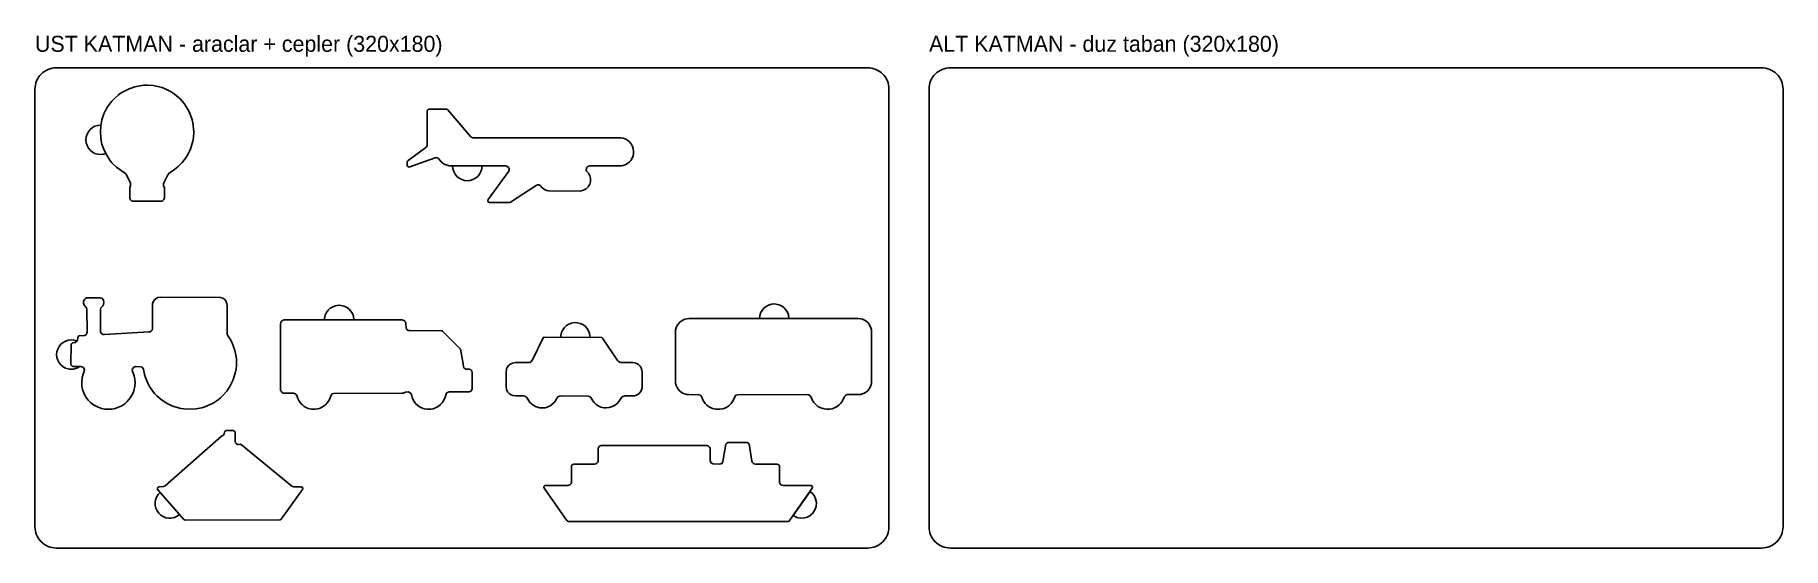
# Model space of a CAD drawing. Header units: millimetres. Extents: x 0 to 655, y 0 to 192.
import ezdxf

# ---------------------------------------------------------------- set-up
doc = ezdxf.new("R2010")
doc.units = ezdxf.units.MM
for name, color, linetype in [('ALT_KATMAN_KESIM', 5, 'Continuous'), ('UST_KATMAN_KESIM', 1, 'Continuous'), ('YAZI', 8, 'Continuous')]:
    doc.layers.add(name, color=color, linetype=linetype)

msp = doc.modelspace()

# ---------------------------------------------------------------- linework, layer by layer
at = {"layer": 'ALT_KATMAN_KESIM'}
msp.add_lwpolyline([(647, 180), (343, 180), (342.216, 179.961), (341.439, 179.846), (340.678, 179.656), (339.939, 179.391), (339.229, 179.055), (338.555, 178.652), (337.925, 178.184), (337.343, 177.657), (336.816, 177.075), (336.348, 176.445), (335.945, 175.771), (335.609, 175.061), (335.344, 174.322), (335.154, 173.561), (335.039, 172.784), (335, 172), (335, 8), (335.039, 7.216), (335.154, 6.439), (335.344, 5.678), (335.609, 4.939), (335.945, 4.229), (336.348, 3.555), (336.816, 2.925), (337.343, 2.343), (337.925, 1.816), (338.555, 1.348), (339.229, 0.945), (339.939, 0.609), (340.678, 0.344), (341.439, 0.154), (342.216, 0.039), (343, 0), (647, 0), (647.784, 0.039), (648.561, 0.154), (649.322, 0.344), (650.061, 0.609), (650.771, 0.945), (651.445, 1.348), (652.075, 1.816), (652.657, 2.343), (653.184, 2.925), (653.652, 3.555), (654.055, 4.229), (654.391, 4.939), (654.656, 5.678), (654.846, 6.439), (654.961, 7.216), (655, 8), (655, 172), (654.961, 172.784), (654.846, 173.561), (654.656, 174.322), (654.391, 175.061), (654.055, 175.771), (653.652, 176.445), (653.184, 177.075), (652.657, 177.657), (652.075, 178.184), (651.445, 178.652), (650.771, 179.055), (650.061, 179.391), (649.322, 179.656), (648.561, 179.846), (647.784, 179.961)], close=True, dxfattribs=at)
at = {"layer": 'UST_KATMAN_KESIM'}
for points in [[(312, 180), (8, 180), (7.216, 179.961), (6.439, 179.846), (5.678, 179.656), (4.939, 179.391), (4.229, 179.055), (3.555, 178.652), (2.925, 178.184), (2.343, 177.657), (1.816, 177.075), (1.348, 176.445), (0.945, 175.771), (0.609, 175.061), (0.344, 174.322), (0.154, 173.561), (0.039, 172.784), (0, 172), (0, 8), (0.039, 7.216), (0.154, 6.439), (0.344, 5.678), (0.609, 4.939), (0.945, 4.229), (1.348, 3.555), (1.816, 2.925), (2.343, 2.343), (2.925, 1.816), (3.555, 1.348), (4.229, 0.945), (4.939, 0.609), (5.678, 0.344), (6.439, 0.154), (7.216, 0.039), (8, 0), (312, 0), (312.784, 0.039), (313.561, 0.154), (314.322, 0.344), (315.061, 0.609), (315.771, 0.945), (316.445, 1.348), (317.075, 1.816), (317.657, 2.343), (318.184, 2.925), (318.652, 3.555), (319.055, 4.229), (319.391, 4.939), (319.656, 5.678), (319.846, 6.439), (319.961, 7.216), (320, 8), (320, 172), (319.961, 172.784), (319.846, 173.561), (319.656, 174.322), (319.391, 175.061), (319.055, 175.771), (318.652, 176.445), (318.184, 177.075), (317.657, 177.657), (317.075, 178.184), (316.445, 178.652), (315.771, 179.055), (315.061, 179.391), (314.322, 179.656), (313.561, 179.846), (312.784, 179.961)], [(35.553, 135.132), (35.513, 131.063), (35.757, 130.467), (36.294, 130.077), (36.753, 130), (47.247, 130), (47.632, 130.053), (47.97, 130.211), (48.346, 130.623), (48.499, 131.226), (48.496, 134.853), (48.171, 135.944), (48.174, 136.575), (48.383, 137.199), (49.8, 139.923), (50.392, 140.625), (51.758, 141.475), (53.522, 142.83), (55.185, 144.496), (56.525, 146.242), (57.165, 147.269), (58.15, 149.263), (58.577, 150.395), (59.154, 152.543), (59.352, 153.737), (59.499, 155.956), (59.46, 157.166), (59.171, 159.37), (58.897, 160.55), (58.183, 162.656), (57.685, 163.759), (56.574, 165.685), (55.87, 166.67), (54.405, 168.342), (53.522, 169.17), (51.758, 170.525), (50.731, 171.165), (48.737, 172.15), (47.605, 172.577), (45.457, 173.154), (44.263, 173.352), (42.044, 173.499), (40.834, 173.46), (38.63, 173.171), (37.45, 172.897), (35.344, 172.183), (34.241, 171.685), (32.315, 170.574), (31.33, 169.87), (29.658, 168.405), (28.83, 167.522), (27.475, 165.758), (26.835, 164.731), (25.85, 162.737), (25.423, 161.605), (25.086, 160.486), (24.657, 158.328), (24.501, 155.956), (24.645, 153.76), (24.833, 152.607), (25.109, 151.428), (25.817, 149.344), (26.868, 147.212), (28.091, 145.383), (28.858, 144.446), (30.496, 142.815), (32.242, 141.475), (33.608, 140.625), (34.028, 140.201), (35.751, 136.882), (35.829, 135.944)], [(139.786, 145.21), (139.576, 144.962), (139.509, 144.754), (139.509, 143.385), (139.712, 142.995), (140.107, 142.802), (140.437, 142.837), (149.921, 146.252), (150.371, 146.336), (150.795, 146.271), (151.174, 146.071), (152.24, 144.768), (153.296, 143.946), (154.034, 143.582), (155.328, 143.246), (176.383, 143.2), (176.812, 143.134), (177.329, 142.818), (177.645, 142.301), (177.693, 141.696), (177.567, 141.31), (169.809, 130.612), (169.675, 130.2), (169.709, 129.984), (169.88, 129.705), (170.265, 129.509), (177.79, 129.5), (178.175, 129.616), (187.751, 135.936), (188.343, 136.155), (188.747, 136.138), (189.295, 135.884), (190.046, 135.018), (190.918, 134.355), (191.851, 133.964), (192.472, 133.836), (203.99, 133.8), (204.612, 133.849), (205.588, 134.115), (206.54, 134.658), (207.318, 135.429), (207.87, 136.376), (208.151, 137.388), (208.164, 138.528), (207.901, 139.545), (207.368, 140.502), (206.718, 141.311), (206.592, 141.697), (206.64, 142.301), (206.824, 142.663), (207.111, 142.95), (207.473, 143.134), (207.902, 143.2), (218.967, 143.2), (219.711, 143.251), (220.434, 143.402), (221.591, 143.881), (222.172, 144.259), (222.732, 144.74), (223.214, 145.291), (223.619, 145.909), (224.098, 147.066), (224.254, 147.828), (224.296, 148.565), (224.132, 149.808), (223.901, 150.509), (223.554, 151.204), (222.791, 152.198), (222.24, 152.691), (221.591, 153.119), (220.434, 153.598), (219.626, 153.759), (164.029, 153.815), (163.507, 154.012), (163.209, 154.276), (154.559, 164.387), (154.177, 164.5), (147.7, 164.5), (147.484, 164.466), (147.205, 164.295), (147.076, 164.118), (147, 163.8), (147, 151.186), (146.935, 150.76), (146.752, 150.399), (146.447, 150.094)], [(24.691, 158.497), (23.527, 158.394), (22.495, 158.081), (21.544, 157.573), (20.711, 156.889), (20.027, 156.056), (19.519, 155.105), (19.206, 154.073), (19.1, 153), (19.206, 151.927), (19.519, 150.895), (20.027, 149.944), (20.711, 149.111), (21.544, 148.427), (22.495, 147.919), (23.527, 147.606), (24.6, 147.5), (25.673, 147.606), (26.549, 147.86), (25.817, 149.344), (25.109, 151.428), (24.833, 152.607), (24.645, 153.76), (24.501, 155.956)], [(167.499, 143.219), (156.501, 143.243), (156.5, 143.2), (156.606, 142.127), (156.919, 141.095), (157.427, 140.144), (158.111, 139.311), (158.944, 138.627), (159.895, 138.119), (160.927, 137.806), (162, 137.7), (163.073, 137.806), (164.105, 138.119), (165.056, 138.627), (165.889, 139.311), (166.573, 140.144), (167.081, 141.095), (167.394, 142.127)], [(13.546, 76.286), (13.5, 69.039), (13.623, 68.527), (13.933, 68.181), (14.367, 68.013), (17.203, 68), (17.622, 67.937), (18.131, 67.634), (18.371, 67.318), (18.504, 66.944), (18.48, 66.351), (18.028, 65.205), (17.695, 63.96), (17.501, 61.99), (17.585, 60.705), (17.833, 59.444), (18.547, 57.548), (19.191, 56.437), (19.989, 55.4), (20.9, 54.489), (21.918, 53.704), (23.704, 52.75), (24.921, 52.339), (26.185, 52.088), (27.49, 52.001), (28.815, 52.088), (30.097, 52.344), (31.357, 52.775), (32.508, 53.345), (33.613, 54.087), (34.593, 54.953), (35.796, 56.418), (36.75, 58.204), (37.161, 59.421), (37.412, 60.685), (37.499, 62.01), (37.409, 63.338), (37.156, 64.597), (36.52, 66.351), (36.473, 66.746), (36.548, 67.136), (36.737, 67.485), (37.022, 67.761), (37.378, 67.937), (37.797, 68), (39.619, 67.982), (40.177, 67.752), (40.464, 67.467), (40.649, 67.108), (41.089, 65.003), (41.433, 63.866), (42.291, 61.79), (42.85, 60.742), (43.468, 59.751), (44.837, 57.969), (45.65, 57.103), (47.339, 55.623), (49.279, 54.329), (51.273, 53.346), (52.366, 52.933), (54.618, 52.331), (55.748, 52.147), (57.967, 52.001), (60.316, 52.155), (62.497, 52.589), (63.656, 52.94), (65.71, 53.791), (66.758, 54.35), (68.627, 55.597), (69.531, 56.337), (70.397, 57.15), (71.863, 58.821), (73.171, 60.779), (74.154, 62.773), (74.574, 63.884), (75.156, 66.054), (75.348, 67.206), (75.464, 68.388), (75.462, 70.635), (75.345, 71.816), (74.906, 74.02), (74.56, 75.156), (73.709, 77.21), (73.138, 78.278), (72.141, 79.825), (72.018, 80.208), (72, 90.961), (71.945, 91.546), (71.659, 92.381), (71.102, 93.135), (70.339, 93.68), (69.446, 93.963), (47.039, 94), (46.096, 93.857), (45.304, 93.468), (44.828, 93.062), (44.32, 92.339), (44.055, 91.546), (44, 90.961), (44, 82.312), (43.866, 81.715), (43.497, 81.261), (43.155, 81.07), (42.746, 80.986), (25.901, 80.05), (25.454, 80.096), (24.908, 80.404), (24.57, 80.932), (24.5, 81.375), (24.516, 89.574), (24.717, 90.1), (25.443, 90.8), (25.711, 91.285), (25.799, 92.212), (25.633, 92.904), (25.157, 93.477), (24.427, 93.78), (19.839, 93.8), (19.329, 93.725), (18.8, 93.443), (18.415, 92.993), (18.227, 92.473), (18.2, 91.839), (18.26, 91.382), (18.415, 91.007), (19.283, 90.1), (19.484, 89.574), (19.5, 80.951), (19.439, 80.537), (19.143, 80.032), (18.655, 79.709), (16.556, 79.523), (16.27, 79.39), (16.008, 78.943), (15.934, 77.899), (15.618, 77.382), (15.101, 77.066), (14.321, 76.98), (14.027, 76.877), (13.708, 76.604)], [(93.344, 85.488), (92.8, 85.322), (92.388, 85.001), (92.103, 84.536), (92.001, 84.012), (92, 59.539), (92.055, 59.113), (92.205, 58.752), (92.459, 58.426), (92.8, 58.178), (93.189, 58.037), (96.888, 58), (97.295, 57.941), (97.643, 57.774), (97.926, 57.512), (98.12, 57.179), (98.483, 56.043), (98.855, 55.279), (99.607, 54.222), (100.207, 53.62), (100.881, 53.101), (101.617, 52.675), (102.38, 52.356), (103.661, 52.055), (104.958, 52.017), (105.758, 52.124), (106.558, 52.335), (107.758, 52.876), (108.778, 53.607), (109.636, 54.518), (110.343, 55.655), (110.964, 57.353), (111.357, 57.774), (111.893, 57.984), (137.461, 58), (137.985, 58.084), (138.888, 58.482), (139.785, 58.5), (140.399, 58.358), (140.859, 57.967), (141.045, 57.608), (141.356, 56.38), (141.876, 55.242), (142.62, 54.207), (143.551, 53.338), (144.617, 52.675), (145.808, 52.225), (147.065, 52.015), (148.316, 52.052), (149.214, 52.231), (150.366, 52.667), (151.138, 53.115), (152.103, 53.911), (152.662, 54.551), (153.133, 55.259), (153.651, 56.402), (154.034, 57.795), (154.273, 58.121), (154.601, 58.358), (155.215, 58.5), (162.709, 58.509), (163.322, 58.746), (163.711, 59.257), (163.8, 59.739), (163.8, 65.761), (163.676, 66.322), (163.429, 66.662), (163.072, 66.899), (162.709, 66.991), (161.399, 67.066), (161.037, 67.25), (160.75, 67.537), (160.518, 68.097), (160.484, 69.089), (159.47, 74.485), (152.705, 81.295), (152.426, 81.466), (140.328, 81.5), (139.899, 81.566), (139.382, 81.882), (139.066, 82.399), (138.988, 84.156), (138.795, 84.748), (138.574, 85.041), (138.248, 85.295), (137.539, 85.497)], [(119.5, 85.493), (119.313, 86.924), (118.933, 87.933), (118.363, 88.848), (117.626, 89.635), (116.75, 90.263), (115.768, 90.708), (114.718, 90.953), (113.64, 90.988), (112.576, 90.813), (111.567, 90.433), (110.652, 89.863), (109.865, 89.126), (109.237, 88.25), (108.792, 87.268), (108.547, 86.218), (108.5, 85.491)], [(244.296, 85.945), (243.478, 85.759), (242.753, 85.462), (242.082, 85.056), (241.484, 84.549), (240.972, 83.956), (240.559, 83.289), (240.256, 82.566), (240.069, 81.805), (240, 80.961), (240, 62.539), (240.062, 61.742), (240.241, 60.978), (240.586, 60.163), (240.972, 59.544), (241.451, 58.984), (242.128, 58.414), (242.711, 58.059), (243.382, 57.775), (244.195, 57.569), (244.988, 57.501), (248.757, 57.481), (249.323, 57.242), (249.717, 56.769), (250.376, 55.242), (251.135, 54.19), (251.722, 53.607), (252.397, 53.091), (253.117, 52.675), (253.88, 52.356), (255.142, 52.058), (256.458, 52.017), (257.714, 52.231), (258.478, 52.492), (259.221, 52.855), (259.982, 53.364), (260.893, 54.222), (261.645, 55.279), (262.389, 56.947), (262.677, 57.242), (263.243, 57.481), (289.522, 57.5), (289.957, 57.432), (290.479, 57.106), (290.717, 56.769), (291.186, 55.596), (291.824, 54.57), (292.428, 53.881), (293.397, 53.091), (294.504, 52.499), (295.7, 52.132), (296.608, 52.013), (297.858, 52.058), (298.714, 52.231), (299.845, 52.657), (300.603, 53.091), (301.293, 53.62), (301.893, 54.222), (302.399, 54.881), (302.843, 55.655), (303.283, 56.769), (303.521, 57.106), (303.852, 57.352), (304.478, 57.5), (308.539, 57.503), (309.305, 57.569), (310.118, 57.775), (310.789, 58.059), (311.372, 58.414), (312.049, 58.984), (312.586, 59.628), (312.962, 60.253), (313.244, 60.934), (313.431, 61.695), (313.5, 62.539), (313.5, 80.961), (313.438, 81.758), (313.259, 82.522), (312.985, 83.197), (312.494, 83.999), (312.016, 84.549), (311.418, 85.056), (310.789, 85.441), (310.066, 85.744), (309.305, 85.931), (308.461, 86), (245.039, 86)], [(282.5, 86), (282.313, 87.424), (281.933, 88.433), (281.363, 89.348), (280.626, 90.135), (279.75, 90.763), (278.768, 91.208), (277.718, 91.453), (277, 91.5), (275.927, 91.394), (274.895, 91.081), (273.944, 90.573), (273.111, 89.889), (272.427, 89.056), (271.919, 88.105), (271.606, 87.073), (271.5, 86)], [(182.907, 57), (183.513, 56.902), (184.247, 56.429), (185.002, 55.182), (185.463, 54.576), (186.031, 54.002), (186.633, 53.535), (187.742, 52.942), (189.199, 52.555), (190.041, 52.501), (191.153, 52.613), (191.967, 52.833), (192.984, 53.296), (193.684, 53.766), (194.498, 54.531), (195.01, 55.201), (195.57, 56.199), (195.97, 56.626), (196.487, 56.902), (197.093, 57), (207.228, 56.974), (207.783, 56.785), (208.247, 56.429), (209.002, 55.182), (209.502, 54.531), (210.316, 53.766), (211.036, 53.285), (212.089, 52.814), (213.176, 52.558), (214.041, 52.501), (215.21, 52.625), (216.669, 53.128), (217.924, 53.963), (218.784, 54.881), (219.753, 56.429), (220.217, 56.785), (220.772, 56.974), (221.093, 57), (223.951, 57), (224.643, 57.066), (225.625, 57.406), (226.539, 58.1), (227.133, 58.952), (227.465, 60.05), (227.5, 65.951), (227.434, 66.643), (227.156, 67.498), (226.768, 68.132), (226.089, 68.802), (225.172, 69.291), (224.022, 69.498), (219.504, 69.526), (218.701, 69.875), (218.283, 70.325), (212.708, 78.688), (212.351, 78.963), (190.83, 78.991), (190.522, 78.86), (190.31, 78.601), (186.477, 70.552), (185.919, 69.862), (185.408, 69.595), (184.811, 69.5), (180.022, 69.499), (178.961, 69.337), (178.327, 69.067), (177.559, 68.501), (177.117, 67.973), (176.69, 67.121), (176.501, 65.978), (176.502, 60.478), (176.663, 59.461), (177.117, 58.527), (177.911, 57.698), (178.452, 57.367), (179.014, 57.148), (180.022, 57.001)], [(207.999, 78.968), (207.813, 80.424), (207.433, 81.433), (206.863, 82.348), (206.126, 83.135), (205.25, 83.763), (204.268, 84.208), (203.218, 84.453), (202.14, 84.488), (201.076, 84.313), (200.067, 83.933), (199.152, 83.363), (198.365, 82.626), (197.737, 81.75), (197.292, 80.768), (197.047, 79.718), (197.001, 78.983)], [(15.705, 77.581), (14.673, 77.894), (13.6, 78), (12.527, 77.894), (11.495, 77.581), (10.544, 77.073), (9.711, 76.389), (9.027, 75.556), (8.519, 74.605), (8.206, 73.573), (8.1, 72.5), (8.206, 71.427), (8.519, 70.395), (9.027, 69.444), (9.711, 68.611), (10.544, 67.927), (11.495, 67.419), (12.882, 67.047), (14.318, 67.047), (15.705, 67.419), (16.76, 68.002), (14.367, 68.013), (13.933, 68.181), (13.623, 68.527), (13.5, 69.039), (13.546, 76.286), (13.708, 76.604), (14.027, 76.877), (14.321, 76.98), (15.101, 77.066), (15.618, 77.382)], [(46.548, 23), (46.147, 22.873), (45.89, 22.539), (45.853, 22.223), (46.023, 21.838), (55.791, 10.738), (55.975, 10.589), (56.316, 10.5), (91.859, 10.535), (92.21, 10.791), (100.202, 21.891), (100.333, 22.302), (100.199, 22.712), (100.044, 22.867), (99.743, 22.991), (97.047, 23), (96.63, 23.062), (96.277, 23.236), (77.331, 38.73), (76.917, 38.887), (76.352, 38.795), (75.939, 38.846), (75.401, 39.156), (75.151, 39.489), (75.019, 39.884), (74.991, 43.41), (74.924, 43.618), (74.711, 43.866), (74.3, 44), (71.7, 44), (71.289, 43.866), (71.076, 43.618), (70.937, 42.87), (70.633, 42.36), (69.882, 41.896), (48.756, 23.261), (48.186, 23.019)], [(191.349, 23.5), (191.033, 23.425), (190.727, 23.122), (190.649, 22.808), (190.776, 22.397), (199.291, 10.297), (199.541, 10.079), (199.863, 10), (282.248, 10.009), (282.554, 10.138), (282.709, 10.297), (291.224, 22.397), (291.351, 22.808), (291.215, 23.215), (290.967, 23.425), (290.76, 23.491), (280.328, 23.5), (279.899, 23.566), (279.537, 23.75), (279.25, 24.037), (279.018, 24.597), (278.999, 30.488), (278.94, 30.83), (278.792, 31.104), (278.473, 31.377), (278.039, 31.497), (269.962, 31.5), (269.536, 31.565), (269.176, 31.747), (268.782, 32.204), (268.648, 32.613), (267.571, 39.021), (267.316, 39.368), (266.907, 39.5), (259.593, 39.5), (259.184, 39.368), (258.971, 39.122), (258.903, 38.915), (257.797, 32.39), (257.611, 32.031), (257.324, 31.747), (256.964, 31.565), (256.538, 31.5), (254.097, 31.518), (253.711, 31.644), (253.25, 32.037), (253.066, 32.399), (253, 32.828), (252.963, 37.311), (252.822, 37.7), (252.541, 38.074), (252.158, 38.344), (251.711, 38.481), (212.189, 38.463), (211.8, 38.322), (211.459, 38.074), (211.205, 37.748), (211.055, 37.387), (210.982, 32.597), (210.856, 32.211), (210.463, 31.75), (210.101, 31.566), (209.672, 31.5), (201.961, 31.497), (201.527, 31.377), (201.208, 31.104), (201.06, 30.83), (201.001, 30.488), (200.982, 24.597), (200.856, 24.211), (200.463, 23.75), (200.101, 23.566), (199.672, 23.5)], [(46.874, 20.835), (46.137, 20.048), (45.567, 19.133), (45.187, 18.124), (45.012, 17.06), (45.047, 15.982), (45.292, 14.932), (45.737, 13.95), (46.365, 13.074), (47.152, 12.337), (48.067, 11.767), (49.076, 11.387), (50.14, 11.212), (51.218, 11.247), (52.268, 11.492), (53.25, 11.937), (54.126, 12.565)], [(292.788, 17.06), (292.508, 18.468), (292.063, 19.45), (291.435, 20.326), (290.407, 21.236), (284.08, 12.245), (284.867, 11.767), (285.532, 11.492), (286.94, 11.212), (288.373, 11.306), (289.405, 11.619), (290.05, 11.937), (290.648, 12.337), (291.435, 13.074), (292.233, 14.267), (292.694, 15.627)]]:
    msp.add_lwpolyline(points, close=True, dxfattribs=at)

# ---------------------------------------------------------------- texts
at = {"layer": 'YAZI'}
for s, p in [('UST KATMAN - araclar + cepler (320x180)', (0, 186)), ('ALT KATMAN - duz taban (320x180)', (335, 186))]:
    msp.add_text(s, height=6, dxfattribs=at).set_placement(p)

doc.saveas('drawing.dxf')
